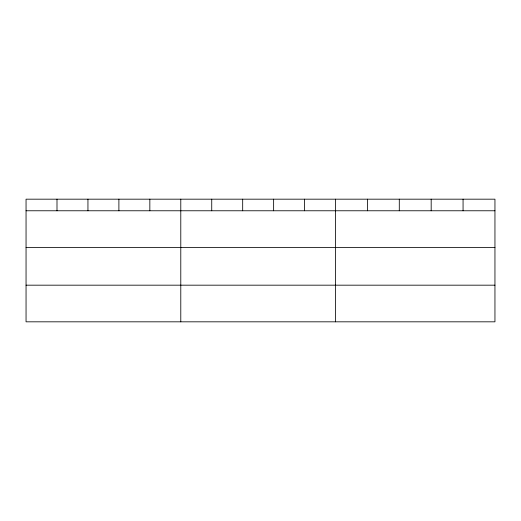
<?xml version="1.0" encoding="UTF-8"?>
<svg xmlns="http://www.w3.org/2000/svg" width="521" height="521" viewBox="0 0 521 521"><rect width="100%" height="100%" fill="white"/><g stroke="black" fill="none" stroke-linecap="round" stroke-linejoin="round"><path stroke-width="0.78" d="M494.95 247.416L494.95 199.178L26.05 199.178L26.05 321.822L494.95 321.822L494.95 247.416L26.05 247.416M26.05 210.771L494.95 210.771M26.05 285.176L494.95 285.176M463.065 199.178L463.065 210.771M431.18 199.178L431.18 210.771M399.294 199.178L399.294 210.771M367.409 199.178L367.409 210.771M335.524 199.178L335.524 321.822M304.577 199.178L304.577 210.771M273.629 199.178L273.629 210.771M242.682 199.178L242.682 210.771M211.734 199.178L211.734 210.771M180.787 199.178L180.787 321.822M149.84 199.178L149.84 210.771M118.892 199.178L118.892 210.771M87.945 199.178L87.945 210.771M56.997 199.178L56.997 210.771"/></g></svg>
